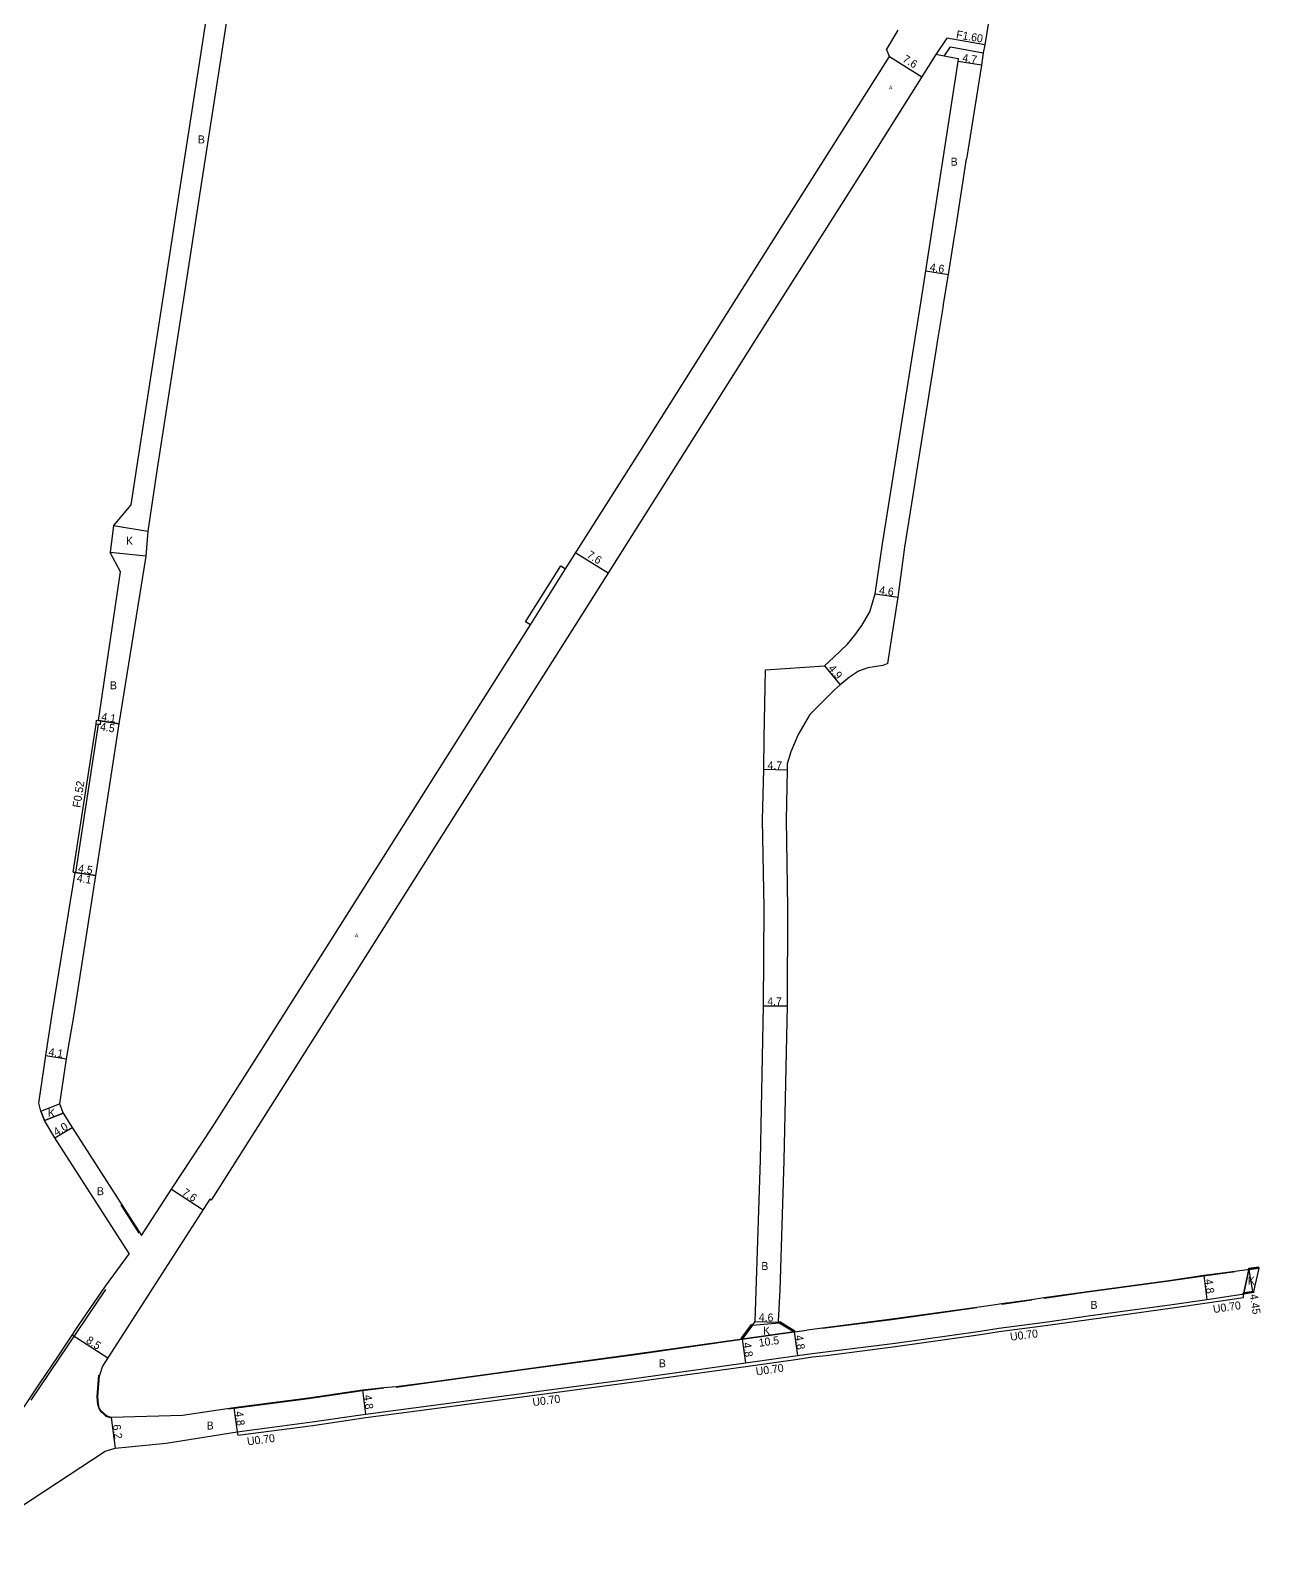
# Model space of a CAD drawing. Header units: metres. Extents: x -16000 to -12000, y -105000 to -102000.
# Drawn here: x -12781.3 to -12535.4, y -103774.7 to -103471.2 of the extents above; entities that cross this region are included whole.
import ezdxf

# ---------------------------------------------------------------- set-up
doc = ezdxf.new("R2010")
doc.units = ezdxf.units.M
doc.header["$LTSCALE"] = 2.5
for name, color, linetype in [('側溝・桝', 7, 'Continuous'), ('幅員', 7, 'Continuous'), ('歩道・分離帯・安全施設', 7, 'Continuous'), ('舗装', 7, 'Continuous'), ('道路', 7, 'Continuous')]:
    doc.layers.add(name, color=color, linetype=linetype)
doc.styles.get("Standard").update_dxf_attribs({"font": ''})
doc.styles.add('YOKO_DECO', font='')
doc.styles.get('Standard').set_extended_font_data('@MS PGothic')
doc.styles.get('YOKO_DECO').set_extended_font_data('MS PGothic')

msp = doc.modelspace()

# ---------------------------------------------------------------- linework, layer by layer
at = {"layer": '側溝・桝'}
for points in [[(-12590.57, -103474.1), (-12598.11, -103472.79), (-12600.36, -103476.07)], [(-12598.64, -103476.4), (-12597.37, -103474.54), (-12590.85, -103475.68)], [(-12681.39, -103590.04), (-12674.34, -103578.87)], [(-12772.4, -103639.56), (-12772.28, -103639.58), (-12767.7, -103609.96)], [(-12739.98, -103751.33), (-12739.88, -103752.02), (-12724.9, -103750.06), (-12714.25, -103748.5), (-12701.1, -103746.78), (-12681.04, -103744.1), (-12659.61, -103741.22), (-12638.3, -103738.27), (-12627.9, -103736.8), (-12624.97, -103736.38), (-12622.28, -103736.07), (-12608.39, -103734.3), (-12591.38, -103731.93), (-12587.66, -103731.3), (-12577.94, -103730.03), (-12569.75, -103728.87), (-12553, -103726.6), (-12546.08, -103725.58), (-12538.82, -103724.51), (-12538.78, -103723.58)]]:
    msp.add_lwpolyline(points, dxfattribs=at)
msp.add_lwpolyline([(-12768.22, -103609.88), (-12768.1, -103609.09), (-12767.7, -103609.15), (-12767.3, -103609.21), (-12767.42, -103610), (-12767.7, -103609.96)], close=True, dxfattribs=at)
at = {"layer": '幅員'}
for points in [[(-12609.58, -103476.42), (-12603.14, -103480.48)], [(-12591.22, -103478.15), (-12595.87, -103477.42)], [(-12602.34, -103519.28), (-12597.79, -103520)], [(-12672.28, -103575.62), (-12665.84, -103579.68)], [(-12612.44, -103583.85), (-12607.89, -103584.52)], [(-12622.57, -103598.22), (-12619.45, -103602.01)], [(-12768.1, -103609.09), (-12763.65, -103609.81)], [(-12763.65, -103609.81), (-12767.7, -103609.15)], [(-12630.05, -103619.08), (-12634.75, -103618.99)], [(-12772.79, -103639.5), (-12768.34, -103640.17)], [(-12768.34, -103640.17), (-12772.4, -103639.56)], [(-12634.78, -103666.19), (-12630.08, -103666.21)], [(-12778.25, -103676.16), (-12774.2, -103676.8)], [(-12776.43, -103692.58), (-12773.01, -103690.5)], [(-12753.14, -103702.87), (-12746.79, -103706.96)], [(-12546.78, -103720.12), (-12546.18, -103724.89)], [(-12537.74, -103718.91), (-12537.06, -103723.31)], [(-12636.43, -103729.31), (-12631.83, -103729.42)], [(-12773.02, -103731.96), (-12765.85, -103736.57)], [(-12639.07, -103732.83), (-12628.68, -103731.35)], [(-12639.07, -103732.83), (-12638.4, -103737.58)], [(-12628.68, -103731.35), (-12628, -103736.1)], [(-12714.95, -103743.04), (-12714.35, -103747.81)], [(-12765.22, -103748.5), (-12764.37, -103754.65)], [(-12740.64, -103746.57), (-12739.98, -103751.33)]]:
    msp.add_lwpolyline(points, dxfattribs=at)
at = {"layer": '歩道・分離帯・安全施設'}
for points in [[(-12759.57, -103711.61), (-12763.21, -103705.95)], [(-12540.47, -103719.38), (-12546.77, -103720.22), (-12553.75, -103721.25), (-12570.5, -103723.52), (-12578.7, -103724.69)], [(-12766.32, -103722.87), (-12781.28, -103745)], [(-12592.13, -103726.59), (-12609.11, -103728.94), (-12622.96, -103730.72)], [(-12581.17, -103725.04), (-12587.17, -103725.89)], [(-12639.06, -103732.93), (-12660.35, -103735.93), (-12681.76, -103738.85), (-12702.08, -103741.64), (-12708.22, -103742.48)], [(-12626.13, -103731.12), (-12628.54, -103731.43)], [(-12765.34, -103748.57), (-12766.2, -103748.26), (-12766.67, -103747.85), (-12767.21, -103747.35), (-12767.6, -103746.71), (-12767.83, -103745.92), (-12767.96, -103744.35), (-12767.65, -103740.06)], [(-12710.7, -103742.64), (-12714.93, -103743.14), (-12725.75, -103744.75), (-12740.63, -103746.67), (-12741.73, -103746.84)]]:
    msp.add_lwpolyline(points, dxfattribs=at)
at = {"layer": '舗装'}
for points in [[(-12764.7, -103570.21), (-12757.87, -103571.32)], [(-12758.28, -103576.34), (-12765.37, -103575.57)], [(-12779.27, -103687.24), (-12775.55, -103685.77)], [(-12778.53, -103689.1), (-12774.81, -103687.63)], [(-12537.74, -103718.91), (-12538.78, -103723.58)], [(-12535.76, -103718.61), (-12536.8, -103723.27)], [(-12637, -103730.06), (-12631.63, -103729.55)], [(-12639.07, -103732.83), (-12628.68, -103731.35)]]:
    msp.add_lwpolyline(points, dxfattribs=at)
at = {"layer": '道路'}
for points in [[(-12743.96, -103454.28), (-12744.17, -103455.64), (-12747.68, -103478.21), (-12751.72, -103504.35), (-12754.65, -103523.4), (-12760.06, -103558.19), (-12761.23, -103566.05), (-12764.7, -103570.21), (-12765.37, -103575.57)], [(-12740.12, -103456.27), (-12743.63, -103478.84), (-12747.67, -103504.97), (-12750.6, -103524.03), (-12756, -103558.81), (-12757.87, -103571.32), (-12758.28, -103576.34)], [(-12587.93, -103457.96), (-12590.57, -103474.1), (-12590.85, -103475.68), (-12591.22, -103478.15)], [(-12607.92, -103471.21), (-12610.21, -103474.99)], [(-12759.14, -103712.1), (-12753.14, -103702.87), (-12745.02, -103690.55), (-12735.66, -103675.84), (-12722.1, -103654.39), (-12693.8, -103609.68), (-12681.39, -103590.04), (-12682.34, -103589.45), (-12675.28, -103578.28), (-12674.34, -103578.87), (-12659.07, -103554.71), (-12633.23, -103513.84), (-12609.58, -103476.42), (-12610.21, -103474.99)], [(-12600.36, -103476.07), (-12613.35, -103496.67), (-12622.2, -103510.67), (-12634.55, -103530.1), (-12652.33, -103558.27), (-12671.82, -103589.15), (-12697.22, -103629.23), (-12713.88, -103655.6), (-12745.21, -103705.03), (-12745.44, -103704.88)], [(-12639.07, -103732.83), (-12637, -103730.06), (-12636.43, -103729.31), (-12636.24, -103723.25), (-12635.4, -103696.96), (-12634.78, -103666.19), (-12634.67, -103646.55), (-12634.96, -103629.02), (-12634.75, -103618.99), (-12634.63, -103612.6), (-12634.39, -103599.07), (-12622.57, -103598.22), (-12620.72, -103596.48), (-12618.02, -103593.89), (-12616.53, -103592.14), (-12615.11, -103590.15), (-12613.53, -103587.42), (-12612.44, -103583.85), (-12611.01, -103573.83), (-12603.27, -103525.26), (-12602.34, -103519.28), (-12595.87, -103477.42), (-12595.81, -103476.93), (-12596.28, -103476.84), (-12598.64, -103476.4), (-12600.36, -103476.07)], [(-12591.22, -103478.15), (-12593.92, -103495.3), (-12594.17, -103496.93)], [(-12596.73, -103513.21), (-12596.35, -103510.82), (-12594.17, -103496.93)], [(-12599.02, -103527.48), (-12598.81, -103526.18), (-12598.78, -103525.96), (-12597.79, -103520), (-12596.73, -103513.21)], [(-12600.19, -103534.8), (-12599.98, -103533.49), (-12599.02, -103527.48)], [(-12603.72, -103556.94), (-12600.19, -103534.8)], [(-12609.01, -103591.72), (-12608.81, -103590.43), (-12607.89, -103584.52), (-12606.52, -103574.54), (-12604.86, -103564.11), (-12603.72, -103556.94)], [(-12761.57, -103715.7), (-12776.43, -103692.58), (-12778.53, -103689.1), (-12779.27, -103687.24), (-12779.68, -103685.64), (-12778.25, -103676.16), (-12776.94, -103667.43), (-12772.4, -103639.56), (-12772.69, -103639.51), (-12772.79, -103639.5), (-12768.22, -103609.88), (-12768.1, -103609.09), (-12767.7, -103609.15), (-12763.34, -103579.46), (-12765.37, -103575.57)], [(-12758.28, -103576.34), (-12763.65, -103609.81), (-12768.34, -103640.17), (-12772.67, -103667.93), (-12774.2, -103676.8), (-12775.55, -103685.77), (-12774.81, -103687.63), (-12773.01, -103690.5), (-12759.14, -103712.1)], [(-12609.94, -103597.78), (-12609.01, -103591.72)], [(-12609.94, -103597.78), (-12610.92, -103598.19), (-12613.94, -103598.61), (-12615.78, -103599.29), (-12617.59, -103600.48), (-12619.45, -103602.01), (-12620.64, -103603.09), (-12625.5, -103607.95), (-12627.83, -103611.99), (-12629.33, -103615.42), (-12630.02, -103617.85), (-12630.05, -103619.08), (-12630.26, -103629.03), (-12629.97, -103646.52), (-12630.08, -103666.21), (-12630.7, -103697.11), (-12631.52, -103723.03), (-12631.83, -103729.24), (-12631.83, -103729.42), (-12631.63, -103729.55), (-12628.68, -103731.35), (-12626.15, -103731.02)], [(-12779.27, -103687.24), (-12778.53, -103689.1)], [(-12775.55, -103685.77), (-12774.81, -103687.63)], [(-12745.44, -103704.88), (-12757.45, -103723.5), (-12766.91, -103738.22), (-12767.55, -103740.07)], [(-12761.57, -103715.7), (-12766.39, -103722.26), (-12771.65, -103729.93), (-12775.95, -103736.33), (-12779.47, -103741.58), (-12782.28, -103745.78), (-12785.24, -103750.15), (-12789.08, -103756.41), (-12788.85, -103756.98), (-12794.25, -103765.56), (-12800, -103774.7)], [(-12538.1, -103718.96), (-12540.49, -103719.28), (-12546.78, -103720.12), (-12553.77, -103721.15), (-12570.51, -103723.42), (-12578.71, -103724.59), (-12581.19, -103724.94)], [(-12535.76, -103718.61), (-12537.74, -103718.91), (-12538.1, -103718.96)], [(-12535.76, -103718.61), (-12536.8, -103723.27)], [(-12783.51, -103766.46), (-12766.37, -103755.21), (-12764.37, -103754.65), (-12754.23, -103753.63), (-12739.98, -103751.33), (-12725, -103749.37), (-12714.35, -103747.81), (-12701.19, -103746.09), (-12681.13, -103743.4), (-12659.71, -103740.53), (-12638.4, -103737.58), (-12628, -103736.1), (-12625.06, -103735.68), (-12622.37, -103735.38), (-12608.48, -103733.6), (-12591.49, -103731.24), (-12587.76, -103730.61), (-12578.03, -103729.34), (-12569.85, -103728.18), (-12553.09, -103725.91), (-12546.18, -103724.89), (-12539.11, -103723.84), (-12538.78, -103723.58), (-12536.8, -103723.27)], [(-12592.15, -103726.49), (-12609.12, -103728.84), (-12622.98, -103730.62), (-12625.52, -103730.94), (-12626.15, -103731.02)], [(-12581.19, -103724.94), (-12587.18, -103725.8), (-12588.38, -103725.96), (-12592.15, -103726.49)], [(-12639.07, -103732.83), (-12660.36, -103735.83), (-12681.78, -103738.75), (-12702.09, -103741.54), (-12708.23, -103742.38)], [(-12708.23, -103742.38), (-12710.71, -103742.54), (-12714.95, -103743.04), (-12725.77, -103744.65), (-12740.64, -103746.57), (-12750.91, -103748.09), (-12765.22, -103748.5), (-12766.15, -103748.18), (-12766.61, -103747.77), (-12767.13, -103747.28), (-12767.5, -103746.67), (-12767.73, -103745.9), (-12767.86, -103744.35), (-12767.55, -103740.07)]]:
    msp.add_lwpolyline(points, dxfattribs=at)
for points in [[(-12779.27, -103687.24), (-12775.55, -103685.77), (-12774.81, -103687.63), (-12778.53, -103689.1)], [(-12537.74, -103718.91), (-12535.76, -103718.61), (-12536.8, -103723.27), (-12538.78, -103723.58)], [(-12537.74, -103718.91), (-12537.77, -103718.67), (-12535.8, -103718.36), (-12535.76, -103718.61)], [(-12536.8, -103723.27), (-12536.76, -103723.52), (-12538.74, -103723.82), (-12538.78, -103723.58)], [(-12637, -103730.06), (-12639.07, -103732.83), (-12639.27, -103732.68), (-12637.2, -103729.91)], [(-12631.63, -103729.55), (-12628.68, -103731.35), (-12639.07, -103732.83), (-12637, -103730.06)], [(-12628.68, -103731.35), (-12631.63, -103729.55), (-12631.5, -103729.33), (-12628.55, -103731.14)]]:
    msp.add_lwpolyline(points, close=True, dxfattribs=at)

# ---------------------------------------------------------------- texts
at = {"layer": '側溝・桝'}
for s, rotation, p in [('F1.60', 350.1037, (-12596.36, -103472.77)), ('F0.52', 81.2228, (-12771.35, -103626.67)), ('U0.70', 8.3926, (-12544.8, -103727.62)), ('U0.70', 7.4074, (-12585.38, -103733.16)), ('U0.70', 8.094, (-12636.2, -103740.1)), ('U0.70', 7.6352, (-12680.86, -103746.23)), ('U0.70', 7.4642, (-12737.92, -103754.08))]:
    msp.add_text(s, height=1.6, rotation=rotation, dxfattribs=at).set_placement(p)
at = {"layer": '幅員'}
for s, rotation, p in [('7.6', 328, (-12607.13, -103477.35)), ('4.7', 351.1292, (-12595.11, -103477.44)), ('4.6', 351.0223, (-12601.63, -103519.29)), ('7.6', 328, (-12670.23, -103576.46)), ('4.6', 351.6157, (-12611.74, -103583.85)), ('4.9', 309.4588, (-12621.95, -103598.82)), ('4.1', 350.8056, (-12767.24, -103609.13)), ('4.5', 350.8056, (-12767.48, -103611.12)), ('4.7', 358.8431, (-12633.99, -103618.9)), ('4.5', 351.4332, (-12771.89, -103639.46)), ('4.1', 351.4332, (-12772.13, -103641.38)), ('4.7', 359.6736, (-12634.03, -103666.09)), ('4.1', 351.0639, (-12777.79, -103676.13)), ('4.0', 31.296, (-12776.14, -103692.28)), ('7.6', 327, (-12751.16, -103703.9)), ('4.8', 277.222, (-12546.58, -103720.91)), ('4.45', 278.757, (-12537.58, -103723.93)), ('4.6', 358.5792, (-12635.73, -103729.23)), ('8.5', 327, (-12770.35, -103733.44)), ('10.5', 8.094, (-12635.61, -103734.36)), ('4.8', 278.1033, (-12628.46, -103732.13)), ('4.8', 278.1033, (-12638.86, -103733.61)), ('4.8', 277.195, (-12714.71, -103744.04)), ('4.8', 277.9206, (-12740.43, -103747.35)), ('6.2', 277.8762, (-12764.91, -103749.98))]:
    msp.add_text(s, height=1.6, rotation=rotation, dxfattribs=at).set_placement(p)
at = {"layer": '舗装', "style": 'YOKO_DECO'}
for p in [(-12609.7, -103483.03, 96.86), (-12716.47, -103652.52, 96.55)]:
    msp.add_text('A', height=0.75, dxfattribs=at).set_placement(p)
at = {"layer": '舗装'}
for s, p in [('B', (-12747.86, -103493.82)), ('B', (-12597.37, -103498.27)), ('K', (-12762.22, -103574.04)), ('B', (-12765.44, -103602.94)), ('K', (-12777.83, -103688.38)), ('B', (-12768.04, -103704.05)), ('B', (-12635.22, -103719.01)), ('K', (-12537.95, -103721.95)), ('B', (-12569.41, -103726.77)), ('K', (-12634.87, -103731.93)), ('B', (-12655.7, -103738.45)), ('B', (-12746.09, -103750.9))]:
    msp.add_text(s, height=1.6, dxfattribs=at).set_placement(p)

doc.saveas('drawing.dxf')
